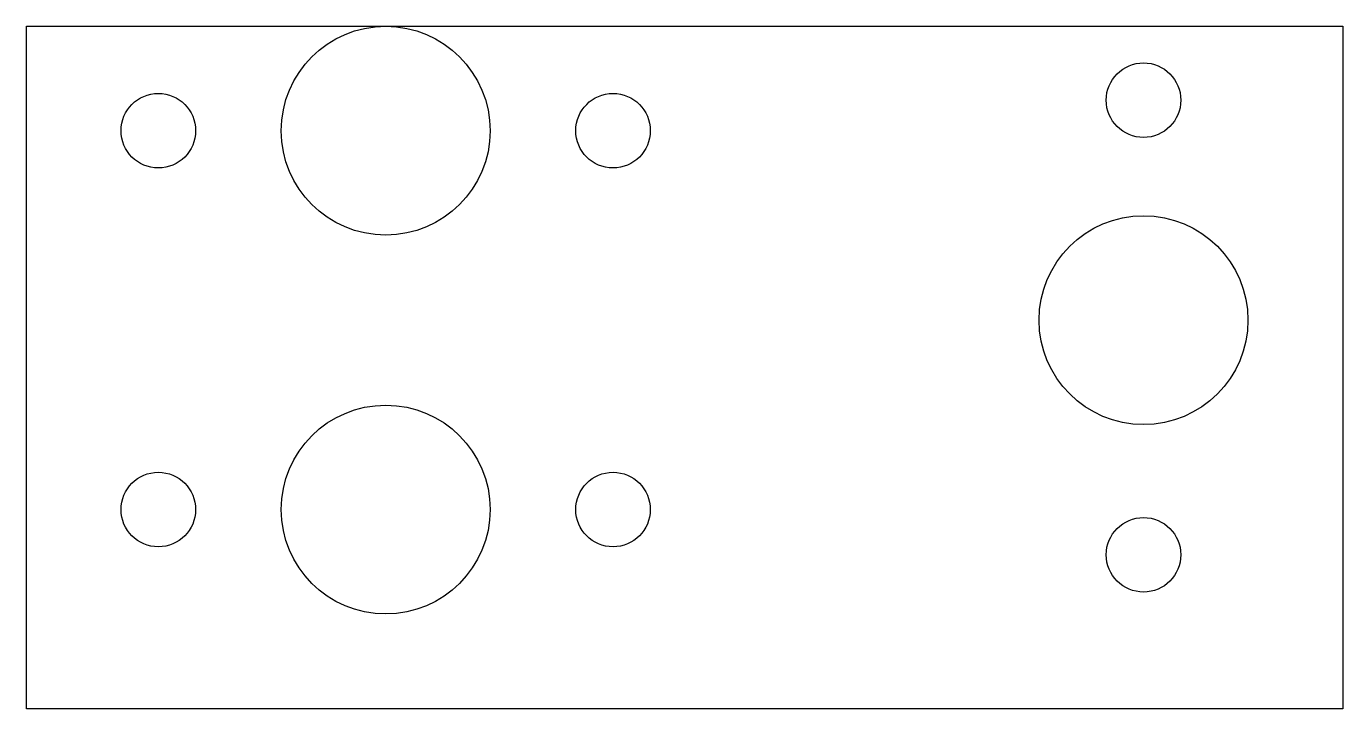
# Model space of a CAD drawing. Header units: inches. Extents: x -3.97 to -2.24, y -1.45 to -0.55.
import ezdxf

# ---------------------------------------------------------------- set-up
doc = ezdxf.new("R2010")
doc.units = ezdxf.units.IN
doc.layers.get('0').update_dxf_attribs({"linetype": 'CONTINUOUS'})

msp = doc.modelspace()

# ---------------------------------------------------------------- linework, layer by layer
msp.add_lwpolyline([(-2.2372, -1.4536), (-3.9742, -1.4536), (-3.9742, -0.553), (-3.5, -0.553), (-2.2372, -0.553)], close=True)
for centre, radius in [((-3.5, -0.6908), 0.1378), ((-2.5, -0.6505), 0.0492), ((-3.8, -0.6908), 0.0492), ((-3.2, -0.6908), 0.0492), ((-2.5, -0.9408), 0.1378), ((-3.5, -1.1908), 0.1378), ((-3.8, -1.1908), 0.0492), ((-3.2, -1.1908), 0.0492), ((-2.5, -1.2505), 0.0492)]:
    msp.add_circle(centre, radius)

doc.saveas('drawing.dxf')
